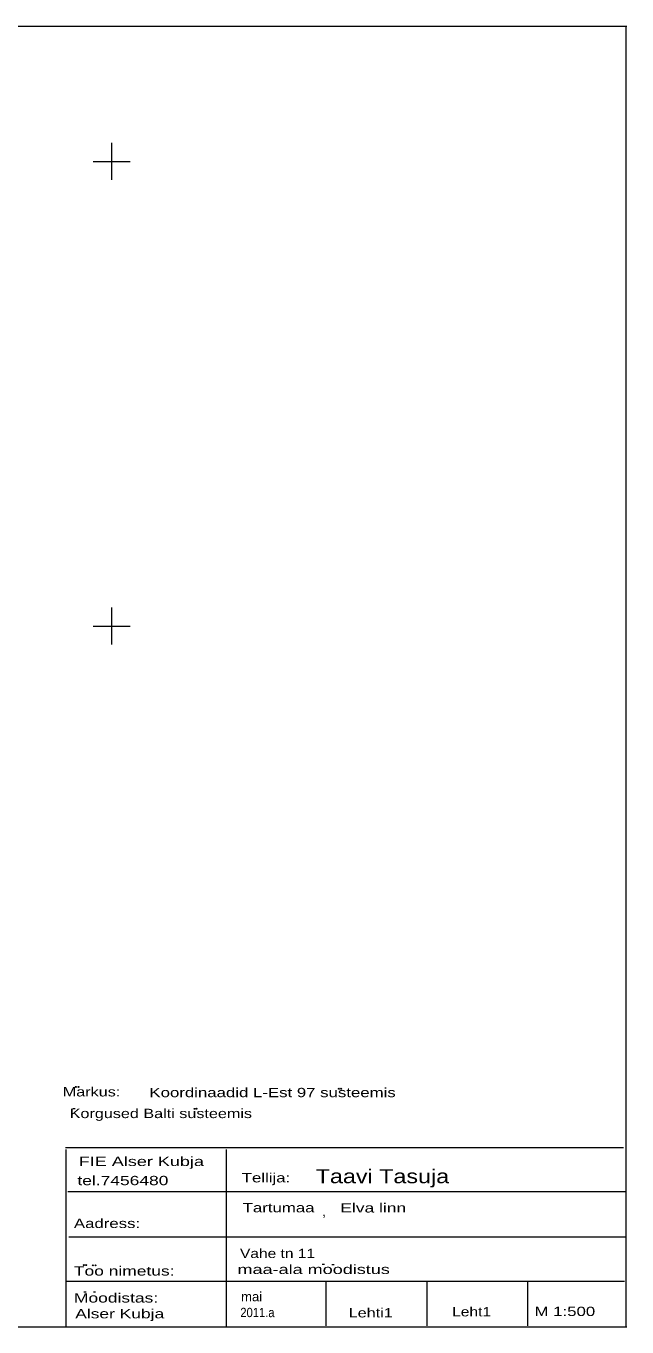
# Model space of a CAD drawing. Extents: x 640665 to 640855, y 6455425 to 6455565.
# Drawn here: x 640790.8 to 640855.4, y 6455424.6 to 6455564.6 of the extents above; entities that cross this region are included whole.
import ezdxf
from ezdxf.enums import TextEntityAlignment as Align

# ---------------------------------------------------------------- set-up
doc = ezdxf.new("R2010")
doc.units = 0
doc.header["$LTSCALE"] = 0.28
doc.layers.add('63', color=7, linetype='Continuous', lineweight=13)

msp = doc.modelspace()

# ---------------------------------------------------------------- linework, layer by layer
at = {"layer": '63'}
for p, q in [((640665.43, 6455564.57), (640855.43, 6455564.57)), ((640855.32, 6455564.57), (640855.32, 6455424.57)), ((640800, 6455552), (640800, 6455548)), ((640798, 6455550), (640802, 6455550)), ((640800, 6455502), (640800, 6455498)), ((640798, 6455500), (640802, 6455500)), ((640795.84, 6455448.07), (640796.09, 6455448.07)), ((640855.05, 6455443.85), (640795.05, 6455443.85)), ((640795.12, 6455424.67), (640795.12, 6455443.67)), ((640812.35, 6455424.67), (640812.35, 6455443.67)), ((640855.28, 6455439.1), (640795.28, 6455439.1)), ((640855.39, 6455434.23), (640795.39, 6455434.23)), ((640822.63, 6455431.32), (640822.88, 6455431.32)), ((640823.7, 6455431.31), (640823.95, 6455431.31)), ((640855.17, 6455429.48), (640795.17, 6455429.48)), ((640823.05, 6455429.48), (640823.05, 6455424.68)), ((640833.89, 6455429.48), (640833.89, 6455424.68)), ((640844.73, 6455429.48), (640844.73, 6455424.68)), ((640797.02, 6455428.36), (640797.27, 6455428.36)), ((640798.03, 6455428.36), (640798.27, 6455428.36)), ((640665.43, 6455424.58), (640855.43, 6455424.58))]:
    msp.add_line(p, q, dxfattribs=at)
for centre in [(640796.1414, 6455450.4004), (640796.4357, 6455450.4004), (640824.4456, 6455450.2138), (640824.7022, 6455450.2031), (640808.9236, 6455448.0452), (640809.125, 6455448.0607), (640796.9968, 6455431.2279), (640797.2633, 6455431.2279), (640797.9657, 6455431.2037), (640798.2564, 6455431.2037)]:
    msp.add_circle(centre, 0.05, dxfattribs=at)

# ---------------------------------------------------------------- texts
for s, height, width, p in [('Markus:', 1, 1.3, (640797.835, 6455449.38)), ('Koordinaadid L-Est 97 susteemis', 1, 1.35, (640817.31, 6455449.3)), ('Korgused Balti susteemis', 1, 1.3, (640805.29, 6455447.05)), ('FIE Alser Kubja', 1, 1.45, (640803.195, 6455441.89)), ('tel.7456480', 1, 1.4, (640801.21, 6455439.83)), ('Tellija:', 1, 1.35, (640816.6, 6455440.13)), ('Taavi Tasuja', 1.5, 1.25, (640829.125, 6455440.04)), ('Tartumaa', 1, 1.35, (640817.955, 6455436.91)), ('Elva linn', 1, 1.4, (640828.14, 6455436.89)), ('Aadress:', 1, 1.35, (640799.5, 6455435.22)), ('Vahe tn 11', 1, 1.25, (640817.845, 6455431.99)), ('Too nimetus:', 1, 1.4, (640801.35, 6455430.1)), ('maa-ala moodistus', 1, 1.45, (640821.73, 6455430.27)), ('Moodistas:', 1, 1.4, (640800.47, 6455427.2)), ('mai', 1, 1.05, (640815.055, 6455427.34)), ('2011.a', 1, 0.9, (640815.68, 6455425.63)), ('Lehti1', 1, 1.3, (640827.865, 6455425.6)), ('Leht1', 1, 1.25, (640838.715, 6455425.71)), ('M 1:500', 1, 1.35, (640848.75, 6455425.75)), ('Alser Kubja', 1, 1.4, (640800.865, 6455425.5))]:
    msp.add_text(s, height=height, dxfattribs=dict(at, width=width)).set_placement(p, align=Align.CENTER)
msp.add_text(',', height=1, dxfattribs=at).set_placement((640822.8441, 6455436.5), align=Align.CENTER)

doc.saveas('drawing.dxf')
